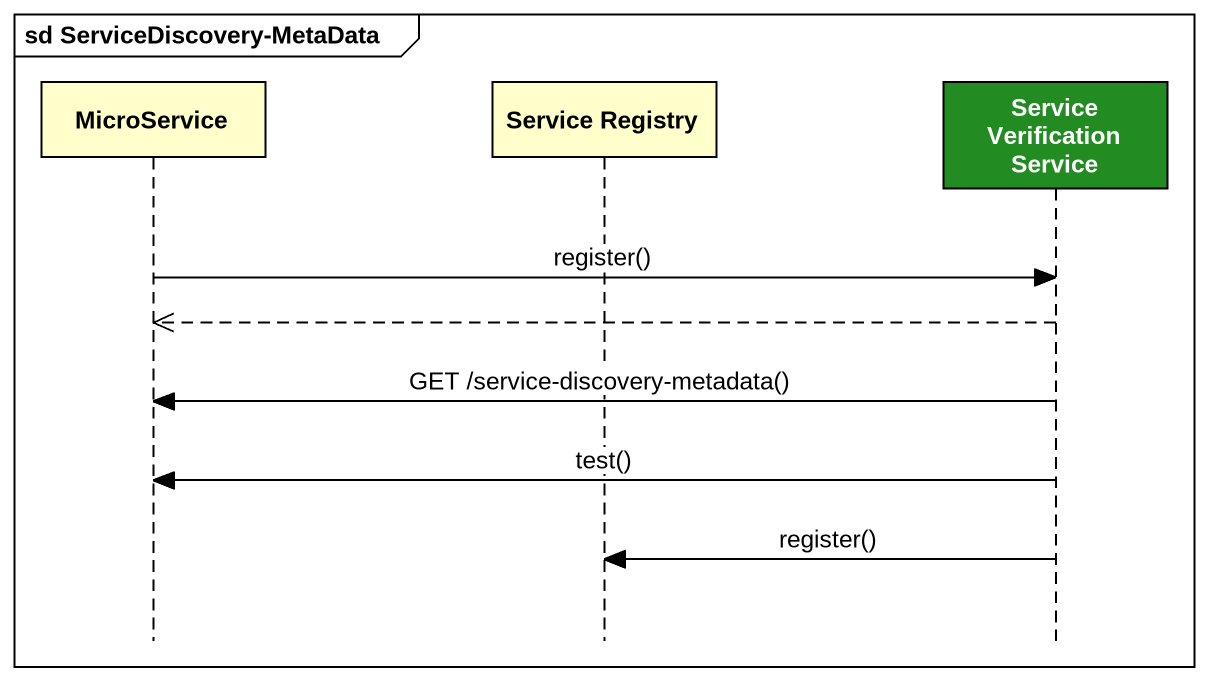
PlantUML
@startuml
mainframe sd ServiceDiscovery-MetaData
hide footbox
participant MicroService
participant "Service Registry" as Service_Registry
participant "Service Verification Service" as Service_Verification_Service #228B22

MicroService -> Service_Verification_Service : register()
Service_Verification_Service -->> MicroService
Service_Verification_Service -> MicroService : GET /service-discovery-metadata()
Service_Verification_Service -> MicroService : test()
Service_Verification_Service -> Service_Registry : register()
@enduml
